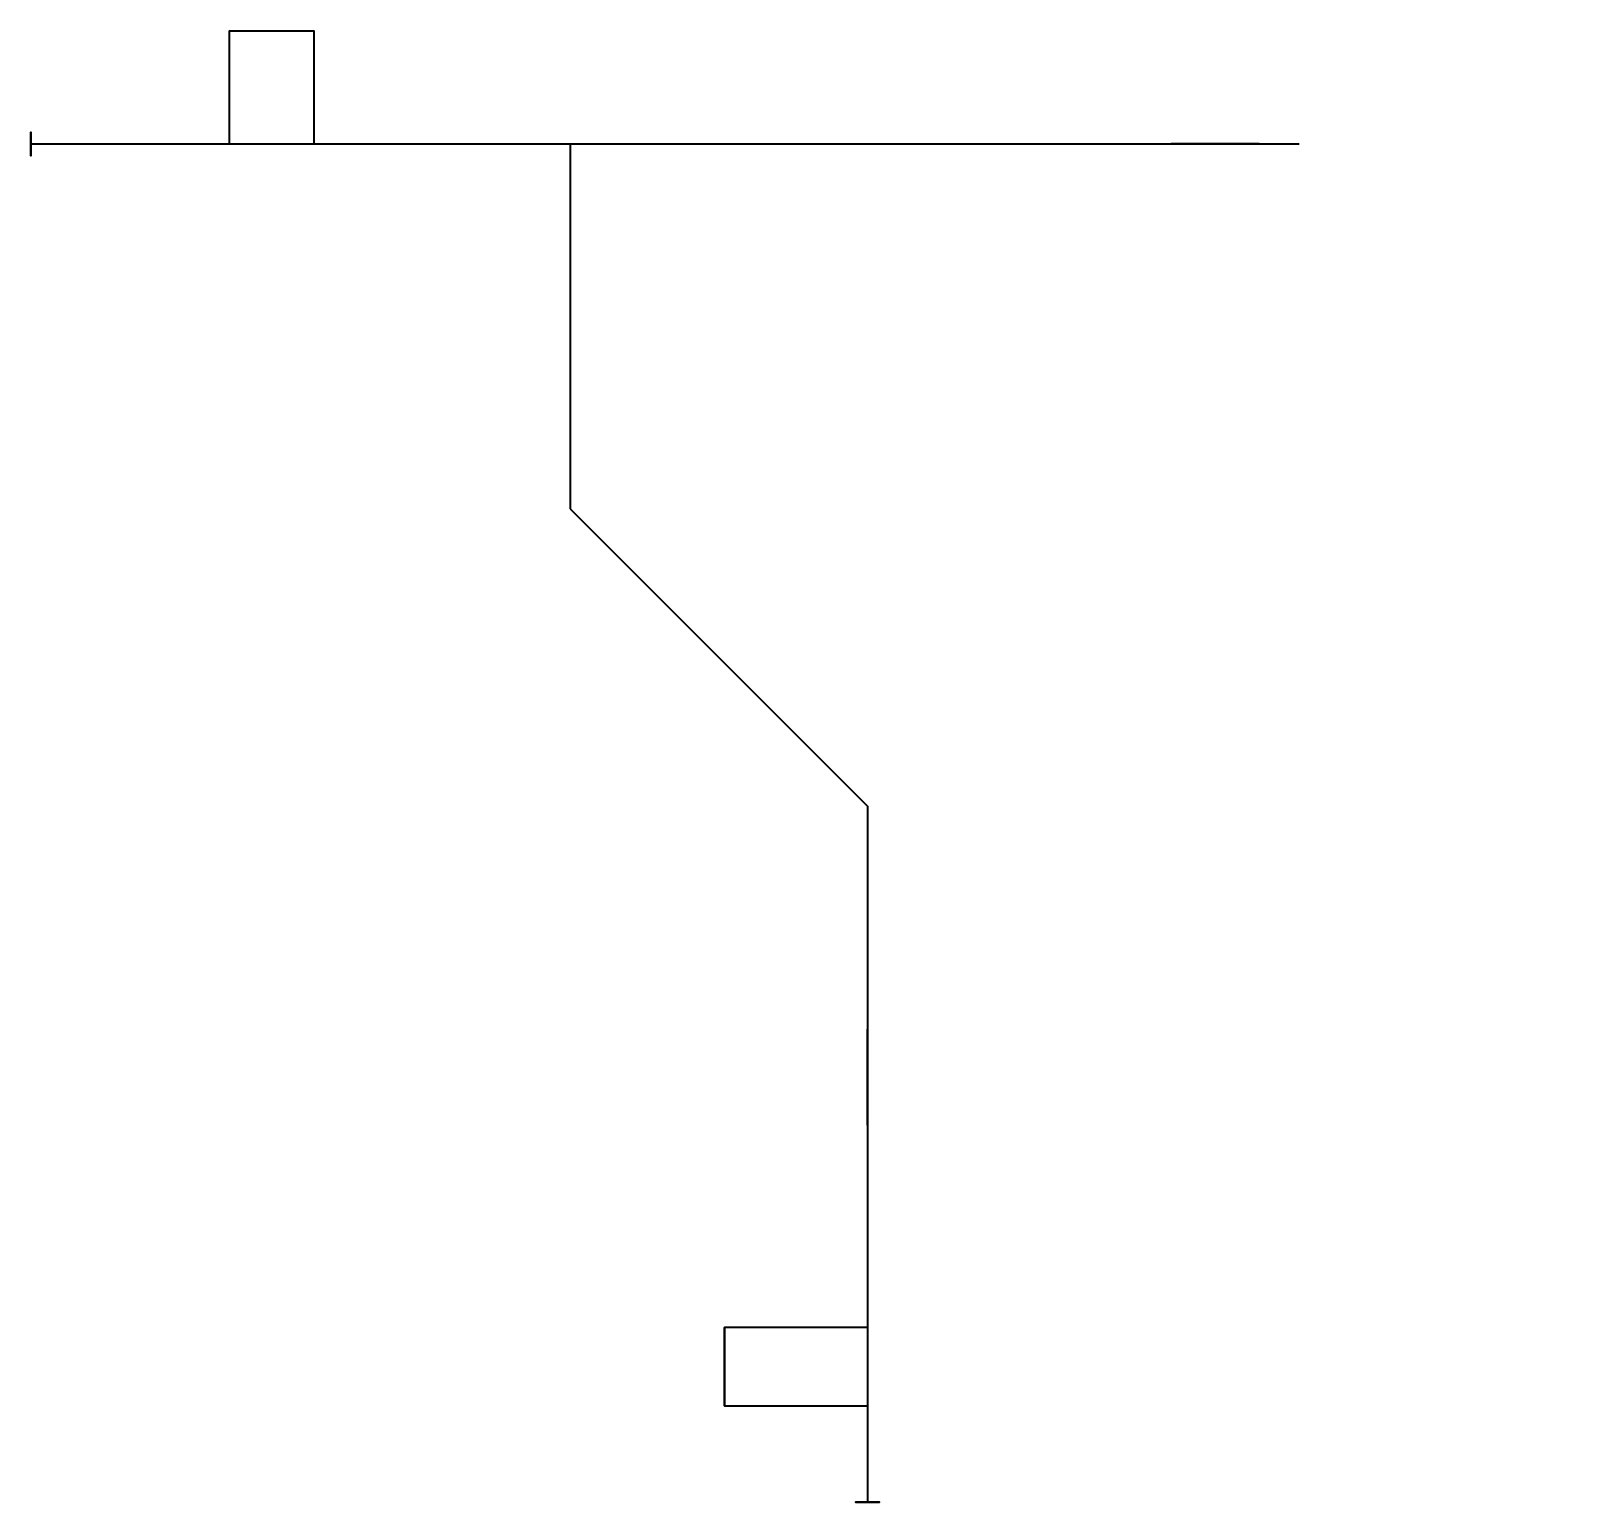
# Model space of a CAD drawing. Header units: inches. Extents: x 51 to 176, y -33 to 94.
# Drawn here: x 50.67 to 89.21, y -33.17 to 3.68 of the extents above.
import ezdxf

# ---------------------------------------------------------------- set-up
doc = ezdxf.new("R2010")
doc.units = ezdxf.units.IN
doc.header["$MEASUREMENT"] = 0
doc.styles.get("Standard").update_dxf_attribs({"font": 'arial.ttf'})

# ---------------------------------------------------------------- blocks, each defined once
blk = doc.blocks.new('elbow')
at = {"color": 7, "extrusion": (-1, 6.12303e-17, 0)}
for p, q in [((0, 0), (0, 0.4)), ((0, 0.2, 0.15), (0, 0.2, -0.15)), ((0, 0.15, -0.2), (0, -0.15, -0.2)), ((0, 0), (0, 0, -0.4))]:
    blk.add_line(p, q, dxfattribs=at)
blk = doc.blocks.new('Valve - Gate')
at = {"color": 7, "extrusion": (6.12303e-17, 0, -1)}
for p, q in [((0.300001, -0.149999), (0.300001, 0.15)), ((0.300001, -0.1), (0.800001, 0.100001)), ((0.800001, -0.1), (0.300001, 0.100001)), ((0.800001, -0.149999), (0.800001, 0.15)), ((0.300001, 0), (0, 0)), ((0.800001, 0), (1.100001, 0))]:
    blk.add_line(p, q, dxfattribs=at)

msp = doc.modelspace()

# ---------------------------------------------------------------- linework, layer by layer
at = {"extrusion": (0, -1, 0)}
for p, q in [((55.652, 3.682, -1), (55.652, 3.682, -1.844)), ((55.652, 3.682, -1.844), (56.488, 3.682, -1.844)), ((62.485, 0.847, -2.901), (62.485, 0.847, 1.093)), ((63.314, 0.847, -0.25), (63.314, 0.847, -1.75)), ((65.487, 0.847, -0.25), (65.487, 0.847, -1.75)), ((64.185, -0.099, -0.25), (64.185, -0.099, -1.75)), ((64.185, -7.602, -0.25), (64.185, -7.602, -1.75)), ((64.662, -8.766, -0.25), (64.662, -8.766, -1.75)), ((70.968, -15.073, -0.25), (70.968, -15.073, -1.75)), ((71.632, -16.464, -0.25), (71.632, -16.464, -1.75)), ((71.632, -24.581, -2.901), (71.632, -24.581, 1.093))]:
    msp.add_line(p, q, dxfattribs=at)
at = {"extrusion": (1, 0, 0)}
for p, q in [((50.672, 0.847, -1), (51.842, 0.847, -1)), ((51.842, 0.847, -1), (80.842, 0.847, -1)), ((80.842, 0.847, -8.075), (80.842, 0.847, -1))]:
    msp.add_line(p, q, dxfattribs=at)
for p, q in [((64.185, 0.847, -1), (64.185, -8.289, -1)), ((64.185, -8.289, -1), (71.632, -15.736, -1)), ((71.632, -15.736, -1), (71.632, -33.173, -1))]:
    msp.add_line(p, q)
at = {"elevation": -1}
for points in [[(55.652, 0.847), (55.652, 3.682), (57.764, 3.682), (57.764, 0.847)], [(71.632, -28.795), (68.054, -28.795), (68.054, -30.757), (71.632, -30.757)]]:
    msp.add_lwpolyline(points, dxfattribs=at)
at = {"extrusion": (0, -1, 0), "elevation": -3.682}
msp.add_lwpolyline([(55.652, -1), (55.652, -0.156), (57.764, -0.156), (57.764, -1)], dxfattribs=at)
at = {"extrusion": (1, 0, 0), "elevation": 68.054}
msp.add_lwpolyline([(-28.795, -1), (-28.795, 0.128), (-30.757, 0.128), (-30.757, -1.885), (-28.795, -1.885)], close=True, dxfattribs=at)
at = {"extrusion": (-1, 1.83691e-16, 0)}
for centre, start, end in [((-0.847, -0.703, -50.672), 90, 270), ((-0.847, -1.297, -50.672), 270, 90)]:
    msp.add_arc(centre, 0.297, start, end, dxfattribs=at)
at = {"extrusion": (-4.89843e-16, -1, 0)}
for centre, start, end in [((71.632, -0.703, 33.173), 90, 270), ((71.632, -1.297, 33.173), 270, 90)]:
    msp.add_arc(centre, 0.297, start, end, dxfattribs=at)

# ---------------------------------------------------------------- block references
at = {"xscale": 4, "yscale": 4, "zscale": 4, "rotation": 90}
msp.add_blockref('elbow', (80.842, 0.847, -1), dxfattribs=at)
at = {"extrusion": (-1.22461e-16, 0, -1), "xscale": 4, "yscale": 4, "zscale": 4, "rotation": 90}
msp.add_blockref('elbow', (-80.842, 0.847, 8.075), dxfattribs=at)
at = {"extrusion": (1, 0, -1.83691e-16), "xscale": 3, "yscale": 5, "zscale": 5, "rotation": 180}
msp.add_blockref('Valve - Gate', (-21.325, -1, 71.632), dxfattribs=at)

# ---------------------------------------------------------------- texts
at = {"extrusion": (-6.12303e-17, -1, 0)}
msp.add_text('X', height=0.5, dxfattribs=at).set_placement((88.76, 76.358, 8.463))

doc.saveas('drawing.dxf')
